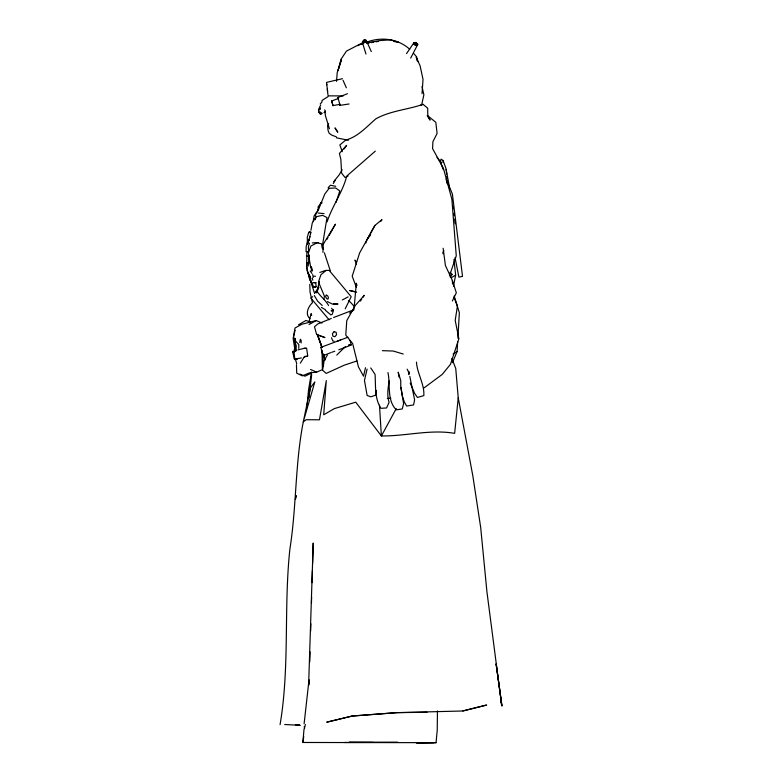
<?xml version="1.0" encoding="UTF-8"?>
<svg xmlns="http://www.w3.org/2000/svg" width="782" height="782" viewBox="0 0 782 782"><rect width="100%" height="100%" fill="white"/><g stroke="black" fill="none" stroke-linecap="round" stroke-linejoin="round"><path stroke-width="1.17" d="M294.794 348.909L293.142 338.538L295.107 330.239M408.644 374.578L408.663 371.362L409.23 373.141M443.032 162.646L443.071 160.457L440.98 159.137L440.432 162.07L443.247 169.616M298.744 348.361L298.822 344.559L295.987 341.568L293.406 337.15L295.019 328.01L301.901 324.237L316.221 320.542L322.008 323.054M309.134 684.797L309.271 679.91M309.789 661.601L310.063 651.836M310.65 631.094L310.865 623.772M311.451 603.118L311.627 597.106M312.047 582.678L312.399 570.664M312.614 563.451L313.211 543.021L308.704 682.627L304.11 723.809M322.946 252.371L323.24 244.287L335.439 224.19L329.144 235.421M295.645 350.404L295.85 345.82M306.661 266.926L306.867 253.407M452.416 362.711L457.089 351.548L457.656 341.842M457.871 338.205L459.357 312.741L454.186 296.016M308.167 266.105L309.281 255.157M422.036 93.693L423.023 79.412L420.11 65.844L416.239 57.262L417.52 61.583M336.514 81.377L337.238 72.501L341.402 59.686L338.381 69.471M437.451 710.926L437.236 730.114L436.053 742.675L302.888 742.48L303.954 729.753L305.439 724.572M307.16 404.617L308.519 390.11L311.51 372.027M311.676 374.51L309.027 397.51M354.099 308.352L356.318 283.221L356.993 285.528M451.81 358.488L455.74 368.449L458.232 397.862L454.645 433.345C430.432 429.142 405.79 436.219 381.381 435.965L355.732 402.183L334.364 408.605L323.709 414.792L326.299 380.609L319.476 419.797L306.319 419.709L303.299 421.772C295.039 463.853 296.564 506.941 289.868 549.257C283.631 607.604 289.878 666.684 280.073 724.65M389.231 380.863C388.048 387.872 386.787 395.448 389.104 402.339L386.552 407.969L380.942 408.312C374.402 398.449 375.819 385.653 375.057 374.373L370.746 367.931M302.888 742.48L303.739 736.478M453.452 286.261L455.662 275.068L453.922 259.438M367.081 369.104L364.471 380.394L367.12 395.506L370.863 396.816L375.546 395.164L376.357 390.413M294.677 351.861L295.909 344.667M310.943 230.279L312.262 223.007L316.036 216.741L322.604 215.343L327.013 217.572L322.047 247.953M443.032 253.827L443.697 250.475L443.052 252.821M323.836 299.252L324.471 296.27L318.44 281.882L320.991 274.638L326.114 270.435L329.212 270.406L351.196 296.73L345.204 308.822M421.606 105.12L423.873 94.808L422.016 86.509M365.497 367.716L363.522 376.201L358.459 366.914L352.633 343.503L345.781 335.126L346.768 320.64L355.243 305.508L364.295 295.313L362.985 297.238M317.228 290.435L319.359 281.432M333.298 183.545L335.498 179.772M338.049 70.566L341.069 59.207L346.436 51.104L359.994 44.105L363.415 43.509M365.956 54.046L362.34 42.287L363.982 40.468L365.077 40.293L365.966 41.602L364.764 42.619L362.34 42.287L363.865 40.146L366.279 40.468L371.303 51.583M365.771 40.713L364.764 42.619L366.279 40.468L365.35 39.911L363.865 40.146L362.34 42.287L364.647 42.296L363.268 42.844L362.848 42.052M309.545 237.337L310.904 232.655L308.636 232.577L307.277 237.298L307.414 244.043M315.254 219.732L316.251 216.272M309.418 243.29L308.391 246.799L308.538 250.387M316.319 292.947L316.896 291.031C320.17 296.349 325.527 299.965 328.577 305.498M325.507 310.366L330.854 314.921L332.252 314.266L333.435 310.425L331.578 308.343M336.045 202.411L339.799 190.916L335.634 187.963L329.134 188.296L324.843 193.926L319.193 207.875M406.513 53.635L413.932 42.707L416.777 43.186L417.48 45.288L416.22 45.542L413.619 43.655L413.932 42.707L415.183 42.463L417.793 44.349L410.667 58.132M417.48 45.288L414.91 44.603L414.392 43.049L415.183 42.463L417.793 44.349M417.246 44.261L416.22 45.542L414.636 44.818L413.619 43.655L414.392 43.049L413.932 42.707M449.474 275.831L456.258 255.831L451.879 199.224L443.423 168.345L432.583 148.639L432.905 141.708L437.099 133.439L435.809 122.305L427.51 115.541M365.849 242.997L367.032 239.615L374.94 225.411L381.987 219.654L380.56 221.56M307.473 269.076L307.023 270.279L314.657 293.573M317.179 291.481L318.782 287.326M327.12 221.844C332.233 205.93 342.702 192.147 346.768 176.058L375.311 151.131M315.928 283.739L315.996 286.867L313.621 286.867C310.698 280.777 308.372 274.482 306.73 267.933L307.033 267.278M328.635 123.8L327.599 126L328.088 130.555L329.202 133.292L331.676 135.09L336.25 136.811L336.641 137.876L348.401 140.232M452.367 301.002L456.326 292.781L452.358 280.455L445.417 265.518L443.14 248.256M396.249 408.605L381.381 435.965L379.475 405.193M374.94 225.411L359.603 252.967L352.203 276.222L356.348 287.277M326.856 239.507L328 237.464M315.126 215.607L318.9 208.902M304.12 357.1L307.746 355.918L306.603 348.107L303.66 348.489M327.335 355.126L324.119 360.776L322.604 370.179L326.172 373.425L344.363 365.135L356.934 360.971M320.483 114.221L319.085 112.393L319.975 112.109L322.194 113.39L320.483 114.221L319.085 112.393L321.207 113.889L319.975 112.109M342.164 169.753L339.114 174.933L333.728 181.678M316.221 291.227L318.587 287.277M320.659 105.081L318.479 109.588L318.831 112.491M317.883 207.23L321.275 202.479M316.73 211.863L314.051 216.145L313.201 221.345M300.317 363.161L304.032 357.227M296.349 350.434L296.026 350.903L295.01 338.323M360.385 301.07L361.685 299.154M344.129 148.971L346.612 145.344L339.417 153.399L340.864 159.469L341.617 173.145L345.048 177.494L348.068 175.96M367.032 239.615L370.59 234.864M320.209 103.996L321.959 102.002L322.037 100.419L328 96.685M315.586 292.429L316.896 291.031L315.498 291.657L315.586 292.429L317.531 291.53M336.778 355.087L345.312 346.661M349.515 313.113L354.109 309.652L333.572 317.541M423.629 388.204L442.319 374.343L450.53 364.217L458.878 338.743L455.202 320.434L457.421 306.045L453.961 297.092M312.702 296.701L310.816 298.098L329.105 319.779M330.766 352.643L324.911 355.018L322.771 355.057L320.845 347.355L347.97 337.228M453.101 354.002L457.089 351.548M451.419 277.639L455.662 275.068M357.775 45.669L362.995 43.245M298.538 324.784L305.938 320.473L310.063 321.91M331.255 310.796L333.435 310.425L331.255 310.796L333.083 309.77M309.066 324.53L316.221 320.542M342.311 299.975L348.146 296.867M293.876 350.14L295.469 349.31M322.771 355.057L324.061 354.901M310.845 373.376L304.99 376.171L299.838 374.089M325.058 112.129C321.832 113.673 327.257 111.689 324.638 109.881M296.456 364.735L296.701 373.161L302.282 375.839L309.486 372.887L316.681 372.134L322.399 369.632L322.018 350.15M338.743 349.789L349.593 345.693M331.324 318.46L317.844 323.924L314.491 326.729L316.642 334.588L324.931 337.58L317.521 334.794L321.891 347.179M336.749 341.46L340.61 339.906M349.095 103.986L340.062 105.355L337.932 97.515L347.472 93.703M331.763 352.291L334.764 351.235M319.799 272.439L325.996 270.337M420.755 105.081L423.052 104.338L427.705 108.199L427.783 115.687L430.09 120.105L427.177 115.677M292.898 351.832L295.625 350.952M366.318 42.316C380.795 36.519 398.048 38.582 409.729 49.286M348.87 345.175L351.157 344.813L348.87 345.175L351.157 344.813L350.092 340.463M293.924 351.128L294.785 359.114L301.412 357.921M462.905 710.955L486.629 705.032L462.69 710.994L396.924 712.656L352.193 716.029L326.759 722.138M423.052 104.338C407.49 109.724 390.697 110.692 376.034 118.708C366.699 126.635 357.931 136.889 345.664 140.076L339.847 144.973L342.262 151.688M327.023 722.167L352.193 716.029L396.982 712.617L427.011 712.285M308.91 263.221L306.661 263.739L306.73 267.933M342.457 78.699L326.553 82.374L327.971 94.954M305.146 348.068L297.913 349.906M297.316 359.065L294.599 359.593M337.932 97.515L338.215 98.532L331.695 100.976L331.92 101.797L332.966 105.648L339.789 104.329L340.062 105.355M294.785 359.114L297.18 358.674M304.814 356.367L307.541 356.279M366.807 43.46L369.104 43.049M371.391 42.639L373.688 42.238M375.976 41.827L378.263 41.417M366.836 42.902L380.511 40.498L390.511 39.862L398.331 42.199L393.551 41.426M315.83 286.554L313.621 286.867L315.996 286.867M387.315 398.488L390.824 398.155M312.35 242.919L318.518 242.528M320.542 202.939L322.194 202.89M306.309 251.648L308.528 252.283L306.309 251.648L308.587 251.589M320.845 347.355L322.164 347.335L321.294 347.081M433.805 742.685L416.435 742.861L436.053 742.675M344.236 742.489L397.823 742.372L349.075 742.323L373.278 742.401M328.069 95.854L343.22 95.912M333.552 303.973L338.02 304.042L332.467 304.1L327.414 301.598M382.32 350.659L393.268 351.04L403.258 354.05M284.726 724.503L299.78 725.305L295.401 724.582M318.225 213.036L324.041 213.613M314.051 276.144L315.508 276.3M306.339 255.988L308.616 256.281M334.1 341.187L332.868 341.02L331.5 337.736M295.586 724.582L300.151 725.315M413.619 43.655L414.167 43.743M335.713 186.302L330.405 185.217L328.098 187.778L329.114 188.56M355.634 291.754L349.701 290.542L356.621 292.273M310.522 369.466L316.681 372.134M321.422 307.385L325.371 309.731M322.213 305.469L317.648 301.178L314.315 295.557M450.061 272.322L452.367 274.629A10.537 1.769 -73.8 0 0 450.305 277.239M348.733 300.444L354.373 306.495M437.011 157.309L441.331 162.764M413.649 53.411L416.62 56.9L417.705 61.407M309.916 318.694C304.716 314.11 308.264 306.652 312.448 302.693L310.034 292.126L309.78 284.374M356.475 261.931L354.94 260.054L356.475 264.463M310.161 270.953L311.93 273.495M312.585 283.807L309.652 279.477L308.362 272.898M407.129 369.182L409.524 374.021M343.005 80.233L346.348 87.809M310.2 322.966L309.281 320.815L311.168 313.562L311.695 315.478M410.188 383.053L414.704 393.473L417.412 397.452L423.844 395.594C424.499 383.903 417.187 373.601 416.454 362.105M446.805 180.613L452.387 194.034L462.514 276.398L458.907 277.111L455.046 257.649M443.071 160.457L446.004 168.58L449.66 188.384M317.521 334.794L321.832 346.768L317.238 334.325M323.259 249.399L321.363 243.72L316.964 242.85L310.894 246.037L308.333 253.075L310.747 267.972M324.393 252.801L330.405 271.119M329.437 128.756L325.42 115.716L325.038 112.1M500.891 702.285L501.927 705.853L496.111 664.035L501.927 705.853M295.625 359.876L296.71 363.718M332.33 103.312L331.695 100.976L332.047 102.276L331.9 101.719M338.078 98.043L338.469 99.48M339.535 103.419L339.916 104.827L339.789 104.329M332.966 105.648L332.614 104.348L332.77 104.905M308.782 274.003L311.031 282.771M323.562 354.08L324.95 359.837M323.728 354.422L324.98 359.896M292.595 351.401L294.296 359.182M446.102 179.078L447.04 183.408M312.301 278.03L312.761 280.2M312.702 274.55L313.259 277.463M310.21 276.828L310.669 279.213L310.034 275.899M458.232 397.862L472.797 475.661L480.676 527.391L486.922 591.739L501.272 702.236M295.127 340.561L294.736 338.498L295.508 350.365M304.257 726.537L304.589 728.365M400.873 387.442L402.486 396.542L404.245 401.782L406.66 406.053L413.57 404.92L414.607 399.788L409.797 376.357M398.937 376.973L398.214 372.144L400.755 380.668L400.746 386.279L403.61 403.756L402.241 408.957L396.288 409.827C386.65 400.14 390.55 384.764 387.97 372.603M446.102 169.411L446.688 174.044M446.981 176.361L447.275 178.677M453.11 206.37L453.394 208.696M453.971 213.349L454.254 215.676M454.694 219.165L455.261 223.828M326.749 84.124L326.827 84.788M327.316 89.109L327.59 91.611M322.829 353.933L323.523 366.103M308.401 240.475L308.558 243.114M452.358 280.455L452.543 284.052M301.158 342.927L301.138 340.346L300.405 339.241L299.702 342.438M307.502 244.277L307.492 242.107L306.114 246.829L306.133 251.169M309.056 239.947L309.046 240.631L309.838 236.506L309.056 239.947M319.76 107.525L319.467 109.92L320.395 108.991L319.76 107.525M296.065 495.749L295.401 499.307L296.095 495.72M311.412 267.024L311.451 270.543L312.047 271.227L312.331 269.819L311.412 267.024M310.376 387.882L303.299 421.772L314.843 381.909L310.376 387.882M319.154 206.712L317.551 210.641L319.154 206.712M306.935 263.035L306.661 263.739L308.655 262.713L306.935 263.035M326.25 295.137L325.625 296.515L326.436 298.548L327.863 299.203L328.489 297.815L327.678 295.792L326.25 295.137M334.061 331.744L332.438 333.699L332.878 336.172L334.931 336.69L336.553 334.725L336.113 332.252L334.061 331.744M309.222 232L308.636 232.577L310.992 232.156L309.222 232M315.908 282.693L313.523 282.654L315.908 282.693M337.707 132.05L335.097 128.062L337.707 132.05"/></g></svg>
